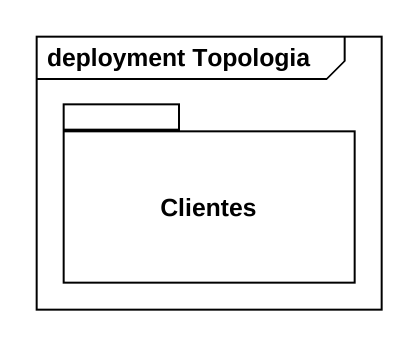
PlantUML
@startuml
mainframe deployment Topologia
package Clientes {
}
@enduml
